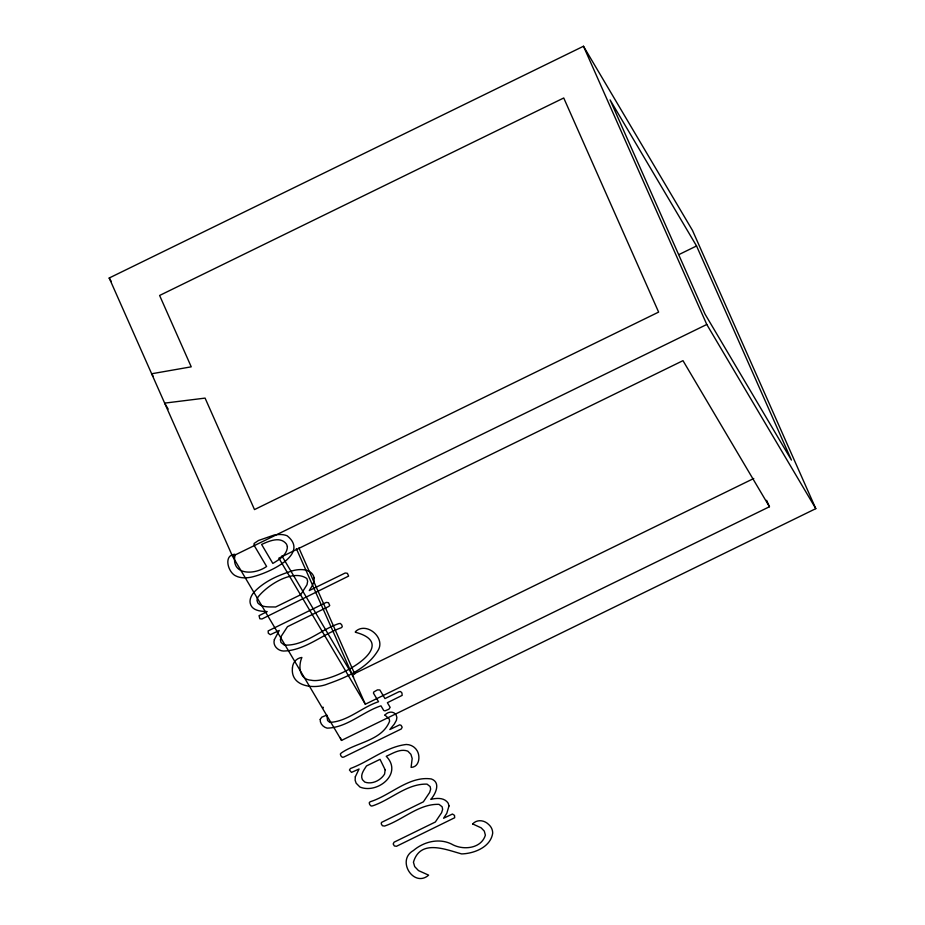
<?xml version="1.0" encoding="UTF-8"?>
<svg xmlns="http://www.w3.org/2000/svg" width="925" height="925" viewBox="0 0 925 925"><rect width="100%" height="100%" fill="white"/><g stroke="black" fill="none" stroke-linecap="round" stroke-linejoin="round"><path stroke-width="1.39" d="M109.208 278.009L583.478 46.25L692.49 230.417L815.792 508.646L341.522 740.416L232.51 556.249L109.208 278.009L111.37 281.651M679.019 254.537L696.548 245.969L791.43 460.083L704.966 314.003L610.084 99.888L696.548 245.969M232.51 556.249L706.781 324.478L815.792 508.646M352.228 674.707L753.771 478.479M769.45 506.738L682.985 360.658L278.841 558.157L365.317 704.226L769.45 506.738L766.605 500.321M322.998 707.139L323.38 707.752M281.882 555.867L353.639 677.088M153.053 376.151L151.642 373.769L191.232 366.832L159.609 295.468L563.741 97.981L658.623 312.095L254.491 509.583L205.084 398.108L164.65 403.127L168.177 409.081M583.478 46.25L706.781 324.478M298.891 547.947L354.772 674.048M296.347 548.606L365.317 704.226M340.354 737.78L341.522 740.416M292.439 667.954C290.334 687.078 314.731 689.495 327.913 683.864C346.644 677.25 367.017 668.451 377.805 650.818C386.373 637.88 366.103 621.045 355.373 631.706L355.362 632.249C404.873 645.28 330.838 684.593 311.367 680.257C298.868 679.621 298.232 665.757 301.897 657.444C296.543 658.045 292.635 662.554 292.439 667.954M235.147 554.561C230.29 575.604 254.606 575.223 266.608 566.47L254.005 545.172L254.109 543.472L258.387 540.535L274.101 535.055A23.553 13.274 -23.9 0 1 287.108 535.76C311.089 554.931 265.302 574.564 250.155 577.373A24.744 13.944 -23.9 0 1 236.106 576.044C228.174 572.933 222.948 555.185 234.73 554.283L235.147 554.561M320.223 719.396C319.761 723.5 323.264 727.189 327.045 728.125C346.806 727.848 362.82 711.753 380.973 705.833L383.736 710.493L384.973 710.862L388.916 709.209L390.153 707.359L387.39 702.699L402.155 695.38L401.947 692.964L400.56 691.518L399.068 691.692L384.962 698.595L379.851 689.957L377.469 689.877L373.792 691.969L373.434 693.103L378.545 701.728C362.022 707.105 347.569 721.616 329.774 722.39L327.577 720.54L326.803 715.083L321.738 717.187L320.223 719.396M287.397 546.559C287.328 554.769 279.096 559.66 272.84 563.429L261.602 544.443C268.932 541.148 280.356 535.91 286.507 544.154L287.397 546.559M314.165 577.871L313.98 581.235L312.419 585.375L309.297 590.555L345.198 573.003L347.384 573.292L348.621 576.09L261.972 618.975L259.832 618.756L259.035 615.692L267.175 611.575C260.769 611.379 251.554 610.789 250.155 602.915A23.668 13.343 -23.9 0 1 254.086 592.104C264.481 581.12 278.957 574.911 293.19 570.609C300.544 568.644 311.968 568.736 314.165 577.871M355.316 776.815L355.131 780.237L356.148 783.197L359.929 787.025C377.169 794.298 403.3 773.809 386.257 756.292C392.94 753.308 400.282 748.36 407.798 751.146L410.897 754.303L412.18 758.488L411.093 767.38C419.198 767.16 420.586 756.511 417.152 750.765C414.943 746.891 410.746 744.498 406.306 744.475C385.979 746.857 369.306 761.587 350.471 768.49L349.453 770.028L351.512 772.398L359.05 769.01L355.316 776.815M384.939 715.083L389.263 719.003L389.61 721.188C381.99 740.809 356.645 742.151 341.29 752.996L340.342 754.014L340.874 755.864L342.273 757.274L343.73 757.101L401.242 728.993L402.19 727.212L401.057 725.304L399.681 724.842L389.841 729.536L394.223 724.194L396.397 720.321L396.883 717.488C396.016 711.013 388.546 710.62 384.939 715.083M472.687 823.944L481.185 827.863L484.295 831.112L485.382 835.159C481.197 849 462.523 850.549 451.516 844.039C438.866 837.842 423.789 841.681 413.44 850.514C395.888 860.319 413.914 888.139 428.633 875.143L418.482 870.587L414.678 866.598L413.44 862.216C420.332 838.744 445.572 849.543 461.621 853.914C474.132 853.613 490.724 847.057 492.701 833.124A34.688 19.552 -23.9 0 0 488.816 824.626C484.457 820.093 477.092 819.041 472.687 823.944M274.367 639.638C272.551 645.384 277.673 650.703 283.258 651.027C304.579 650.83 321.969 634.562 341.302 627.728L342.296 626.711L341.741 624.884L340.365 623.45L338.862 623.623C320.651 629.555 304.29 646.309 284.241 645.049L281.003 642.424L280.379 639.661L281.316 636.157L287.49 626.664L328.733 606.499L329.728 605.482L328.479 602.684L326.305 602.395L268.146 630.931L268.308 633.278L270.366 634.689L279.257 630.457L274.367 639.638M449.007 805.918L446.798 813.295L443.584 818.255L452.464 814.023L454.51 815.399L454.672 817.746L396.513 846.282L394.362 845.97L393.183 843.97L394.085 842.178L435.328 822.024L441.607 812.693L442.636 809.34L442.115 806.773L439.005 804.357C418.99 803.64 402.757 820.013 384.546 826.06L382.395 825.747L381.227 823.782L381.493 822.429L423.373 801.825L429.639 792.471L430.657 789.118L430.148 786.551L427.038 784.134C407.035 783.452 390.812 799.836 372.59 805.86L371.145 806.045L369.711 804.6L369.214 802.784L370.162 801.755C390.304 795.604 408.977 775.612 431.397 778.977C441.086 782.55 435.571 794.008 430.796 799.408C436.692 797.905 444.428 797.419 448.209 803.224L449.007 805.918M385.158 769.785L384.58 774.063C380.707 780.399 372.035 784.77 364.774 782.053L362.403 779.648C360.056 774.757 363.976 769.901 366.497 765.946L380.036 759.332L385.158 769.785M257.485 597.758L256.988 600.406L257.763 602.869C262.099 607.933 269.661 606.719 275.615 607.008L300.648 594.775L306.996 584.727L307.655 581.27L306.869 578.564C292.716 568.424 266.261 585.814 257.485 597.758"/></g></svg>
